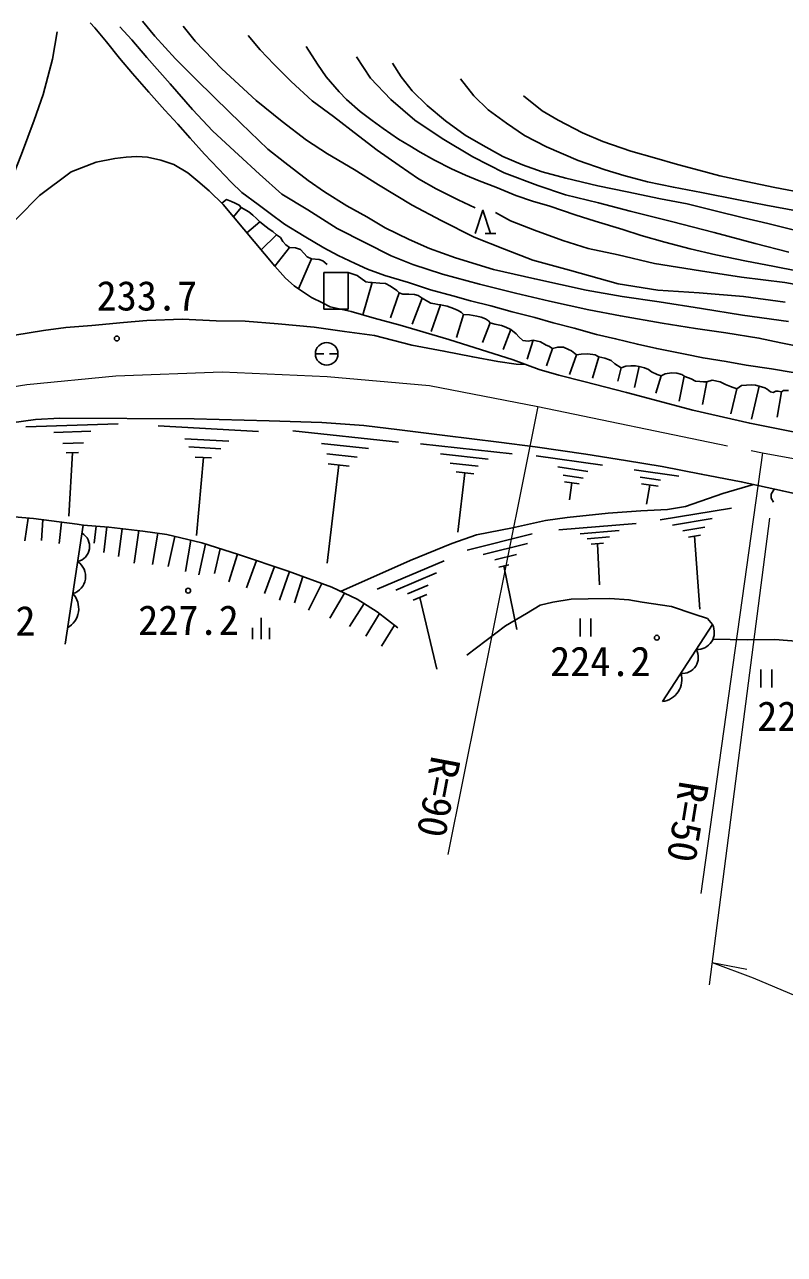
# Model space of a CAD drawing. Units: millimetres, scale not verified. Extents: x 40000 to 680000, y 20000 to 380000.
# Drawn here: x 182527 to 229616, y 243023 to 319252 of the extents above; entities that cross this region are included whole.
import ezdxf
from ezdxf.enums import TextEntityAlignment as Align

# ---------------------------------------------------------------- set-up
doc = ezdxf.new("R2010")
doc.units = ezdxf.units.MM
doc.header["$LTSCALE"] = 1000
doc.linetypes.add('CHAIN', pattern=[18.5, 12, -1.5, 3.5, -1.5])
for name, color, linetype, lineweight in [('M-BGD', 7, 'Continuous', 25), ('M-BMK', 2, 'CHAIN', 13), ('M-STR-HTXT', 7, 'Continuous', 13)]:
    doc.layers.add(name, color=color, linetype=linetype, lineweight=lineweight)
doc.styles.add('ＭＳ ゴシック', font='')
doc.styles.get('ＭＳ ゴシック').set_extended_font_data('MS Gothic')

msp = doc.modelspace()

# ---------------------------------------------------------------- linework, layer by layer
at = {"layer": 'M-BGD'}
for p, q in [((195942, 307918), (195478, 307327)), ((197109, 307032), (196298, 306351)), ((198139, 306222), (197190, 305289)), ((211063, 306309), (211730, 306309)), ((211397, 306309), (211063, 306309)), ((198954, 305431), (198038, 304280)), ((200311, 304732), (199494, 302866)), ((204066, 303260), (203483, 301261)), ((205740, 302629), (205203, 301080)), ((207172, 302291), (206544, 300692)), ((208307, 301883), (207734, 300227)), ((209726, 301287), (209292, 299854)), ((211385, 300776), (210896, 299537)), ((212664, 300359), (212178, 299103)), ((214048, 299682), (213680, 298513)), ((200549, 298842), (201074, 298842)), ((201424, 298842), (201949, 298842)), ((215252, 299171), (214871, 298094)), ((216741, 298790), (216303, 297569)), ((218125, 298665), (217730, 297343)), ((219508, 297984), (219299, 297150)), ((220607, 298053), (220317, 296752)), ((221981, 297476), (221644, 296404)), ((223410, 297466), (223091, 295920)), ((224819, 297105), (224548, 295708)), ((226663, 296674), (226299, 295118)), ((228043, 296833), (227569, 294796)), ((229443, 296482), (229173, 294912)), ((182598, 294318), (188320, 294511)), ((182598, 294318), (188320, 294511)), ((190814, 294375), (197018, 294035)), ((184349, 293977), (186636, 294054)), ((192452, 293584), (195185, 293435)), ((199153, 294076), (205692, 293378)), ((184905, 293295), (186177, 293338)), ((185105, 292702), (185875, 292727)), ((192699, 293070), (194694, 292961)), ((200933, 293282), (203848, 292971)), ((207073, 293276), (212751, 292649)), ((185490, 292715), (185278, 288789)), ((193106, 292447), (194110, 292392)), ((193608, 292420), (193181, 287583)), ((201266, 292643), (203143, 292443)), ((201992, 291962), (201279, 285875)), ((201333, 292033), (202651, 291892)), ((208299, 292637), (211249, 292311)), ((208912, 292066), (210647, 291875)), ((214240, 292531), (218339, 291935)), ((209271, 291524), (210369, 291402)), ((209820, 291463), (209384, 287787)), ((215570, 291833), (217441, 291560)), ((215907, 291329), (217149, 291148)), ((220312, 291650), (223079, 291263)), ((215985, 290913), (216889, 290782)), ((216437, 290847), (216306, 289797)), ((220679, 291195), (221936, 291019)), ((220756, 290780), (221789, 290636)), ((221272, 290708), (221070, 289521)), ((221927, 288562), (226336, 289280)), ((182755, 288662), (182551, 287252)), ((183649, 288560), (183583, 287276)), ((184811, 288410), (184678, 287086)), ((186956, 288164), (186836, 287103)), ((215642, 287926), (220427, 288337)), ((222679, 288229), (225145, 288630)), ((187616, 288111), (187443, 286531)), ((188583, 288006), (188339, 286286)), ((189612, 287891), (189310, 285869)), ((190775, 287730), (190448, 285780)), ((191832, 287530), (191426, 285660)), ((209954, 286669), (213975, 287680)), ((216949, 287687), (219367, 287894)), ((217395, 287374), (218779, 287493)), ((223329, 287879), (224678, 288098)), ((223663, 287477), (224409, 287599)), ((224036, 287538), (224376, 283025)), ((192821, 287292), (192498, 285357)), ((193738, 287054), (193321, 285154)), ((194646, 286763), (194298, 285219)), ((210956, 286405), (213688, 287092)), ((217646, 287044), (218402, 287109)), ((218024, 287076), (218148, 284535)), ((195712, 286420), (195187, 284706)), ((196889, 286032), (196270, 284331)), ((204373, 284250), (208525, 286011)), ((211660, 286066), (213020, 286409)), ((198023, 285657), (197398, 283991)), ((198943, 285350), (198327, 283581)), ((205540, 284202), (208047, 285265)), ((211917, 285616), (212548, 285775)), ((212233, 285695), (213025, 281755)), ((199770, 285044), (199256, 283402)), ((200939, 284612), (200115, 282949)), ((206253, 283961), (207545, 284509)), ((202354, 284004), (201445, 282459)), ((206607, 283568), (207452, 283927)), ((207030, 283747), (208085, 279291)), ((203566, 283366), (202660, 281953)), ((197180, 281161), (197180, 282489)), ((204532, 282744), (203685, 281351)), ((216958, 282446), (216958, 281328)), ((217624, 282446), (217624, 281328)), ((196647, 281161), (196647, 281858)), ((197713, 281161), (197713, 281858)), ((205444, 282032), (204638, 280732)), ((228163, 279273), (228163, 278155)), ((228829, 279273), (228829, 278155))]:
    msp.add_line(p, q, dxfattribs=at)
for points in [[(189830, 319464), (190594, 318539), (191876, 317131), (193049, 315948), (194339, 314701), (195921, 313152), (197603, 311530), (198656, 310699), (200092, 309593), (201120, 308889), (202503, 308023), (203744, 307335), (204865, 306664), (206369, 305933), (207625, 305373), (209230, 304804), (211585, 304071), (214149, 303486), (217337, 302798), (219553, 302399), (221845, 302060), (224474, 301658), (227021, 301251), (229877, 300842)], [(176087, 300485), (177632, 302401), (178669, 303945), (179626, 305630), (180594, 307277), (181622, 309378), (182336, 311221), (183121, 313321), (183674, 314910), (184251, 317115), (184539, 318797)], [(230159, 297695), (228816, 297913), (227250, 298152), (226011, 298369), (224580, 298587), (223464, 298819), (221708, 299167), (220512, 299443), (219154, 299777), (217966, 300038), (216582, 300429), (215288, 300757), (214158, 301090), (212744, 301438), (211418, 301814), (210169, 302127), (209075, 302446), (207674, 302816), (206326, 303258), (204860, 303694), (203788, 304100), (203020, 304447), (201967, 304948), (201076, 305419), (199857, 306137), (198632, 306891), (197747, 307551), (197008, 308102), (195999, 308835), (195332, 309494), (194548, 310308), (193686, 311213), (192786, 312215), (192025, 313077), (191226, 313948), (190233, 315071), (189218, 316217), (188399, 317166), (187607, 318177), (186890, 319053), (186593, 319372)], [(231271, 299158), (229404, 299519), (228042, 299820), (225990, 300146), (224099, 300423), (222047, 300750), (219457, 301196), (217503, 301570), (215067, 302112), (212947, 302606), (210726, 303173), (208437, 303787), (206592, 304391), (205254, 304921), (203652, 305716), (201900, 306622), (200081, 307766), (198475, 308733), (197078, 309985), (195775, 311179), (194185, 312637), (192942, 313989), (191556, 315579), (190108, 317209), (189168, 318305), (188421, 319111)], [(229667, 302057), (227086, 302399), (224326, 302616), (221775, 302797), (219321, 303175), (216290, 304023), (214016, 304654), (212266, 305339), (210385, 306082), (208346, 307110), (206539, 308068), (204464, 309312), (202956, 310269), (201309, 311242), (200001, 312094), (198496, 313255), (196873, 314547), (194747, 316502), (193094, 318216), (192354, 319150)], [(196389, 318583), (197134, 317690), (197999, 316769), (199042, 315727), (200355, 314527), (201667, 313550), (203216, 312355), (204379, 311472), (205749, 310512), (206941, 309702), (208030, 309079), (209393, 308386), (210454, 307892)], [(199979, 317885), (200673, 316802), (201222, 316023), (202024, 315084), (202479, 314615), (203318, 313876), (204062, 313313), (204755, 312808), (205710, 312142), (206410, 311738), (207053, 311348), (207926, 310858), (208990, 310322), (209842, 309925), (210708, 309571), (211740, 309167), (212977, 308660), (213995, 308306), (215078, 307996), (216654, 307468), (217889, 307078), (219607, 306544), (220745, 306189), (222203, 305763), (223784, 305352), (225366, 304984), (227275, 304593), (228900, 304275), (230466, 303972)], [(203107, 317263), (203959, 315939), (205229, 314602), (206715, 313332), (208405, 312184), (210301, 311046), (212247, 310074), (214328, 309277), (216044, 308709), (218098, 308210), (220058, 307696), (222623, 307041), (225272, 306365), (227812, 305677), (229894, 305150)], [(205322, 316858), (205860, 316008), (206549, 315150), (207474, 314234), (208609, 313289), (209827, 312402), (210809, 311835), (212163, 311078), (213381, 310568), (214608, 310134), (216073, 309726), (218047, 309264), (219878, 308877), (221940, 308461), (223582, 308140), (225323, 307713), (227079, 307279), (228580, 306920), (230567, 306419)], [(209535, 315889), (210375, 314843), (211249, 313969), (212399, 313141), (213504, 312382), (214873, 311669), (216833, 310826), (218501, 310240), (219674, 309895), (221135, 309515), (222734, 309170), (224477, 308835), (226778, 308386), (228470, 308053), (230368, 307708), (232443, 307327), (233996, 307005), (235773, 306635), (237521, 306255), (239477, 305887), (241467, 305542), (243471, 305255), (245393, 305048), (246923, 304956)], [(213445, 314835), (214604, 313902), (215591, 313323), (217110, 312549), (218355, 311998), (220103, 311404), (221562, 310989), (222981, 310587), (224312, 310237), (225625, 309877), (227242, 309519), (229024, 309147), (230996, 308782), (233007, 308417), (235076, 308088), (236488, 307905), (237747, 307747), (238273, 307665)], [(180652, 305841), (183443, 308652), (185418, 310121), (186966, 310726), (188115, 310951), (188830, 311038), (189474, 311072), (190153, 311035), (190960, 310858), (191786, 310589), (192652, 310062), (193263, 309554), (193973, 308943), (194829, 308100), (198038, 304280), (198693, 303539), (199243, 303062), (199494, 302866), (200307, 302335), (200980, 302011), (201471, 301764), (202774, 301465), (204193, 301057), (205811, 300627), (208827, 299730), (212810, 298479), (214416, 297874), (215645, 297520), (217182, 297138), (219828, 296444), (223942, 295360), (227466, 294547), (231602, 293720)], [(194750, 308177), (195035, 308407), (195348, 308291), (195568, 308176), (195827, 308055), (195942, 307918), (196422, 307647), (196669, 307444), (196895, 307241), (197109, 307032), (197500, 306723), (197676, 306580), (197907, 306432), (198139, 306222), (198397, 306052), (198541, 305815), (198725, 305611), (198954, 305431), (199308, 305421), (199626, 305306), (199824, 305090), (200045, 304856), (200311, 304732), (200773, 304693), (201014, 304607), (201279, 304381)], [(210457, 306309), (210927, 307747), (211397, 306309)], [(243265, 299345), (241506, 300178), (239838, 300869), (238047, 301497), (236177, 302016), (234119, 302424), (232057, 302834), (229638, 303258), (226962, 303604), (224417, 303996), (221569, 304453), (219322, 304971), (217453, 305380), (215878, 305871), (214134, 306515), (212642, 307080), (211715, 307598)], [(202578, 303884), (203148, 303696), (203678, 303314), (203950, 303260), (204066, 303260), (204541, 303216), (204897, 303210), (205203, 303048), (205596, 302761), (205740, 302629), (205967, 302540), (206348, 302540), (206691, 302528), (206910, 302459), (207172, 302291), (207525, 302089), (207711, 301979), (207946, 301948), (208137, 301903), (208307, 301883), (208718, 301798), (209099, 301663), (209405, 301528), (209595, 301407), (209726, 301287), (210097, 301257), (210558, 301177), (210819, 301121), (211090, 301006), (211280, 300881), (211385, 300776), (211672, 300680), (212088, 300605), (212353, 300495), (212664, 300359), (212996, 300078), (213151, 299903), (213407, 299672), (213737, 299637), (214048, 299682), (214495, 299581), (214856, 299386), (215016, 299316), (215252, 299171), (215568, 299266), (215919, 299251), (216240, 299121), (216415, 299025), (216741, 298790), (217018, 298825), (217444, 298835), (217885, 298785), (218025, 298710), (218125, 298665), (218491, 298574), (218711, 298494), (218872, 298424), (219117, 298234), (219508, 297984), (219790, 298083), (220101, 298093), (220397, 298093), (220607, 298053), (220938, 297982), (221194, 297872), (221384, 297722), (221735, 297567), (221981, 297476), (222232, 297606), (222628, 297661), (222959, 297641), (223250, 297556), (223455, 297441), (223837, 297290), (224112, 297150), (224378, 297130), (224598, 297115), (224819, 297105), (225130, 297210), (225631, 297110), (225962, 296939), (226283, 296814), (226663, 296674), (226951, 296884), (227262, 296909), (227592, 296914), (227828, 296904), (228043, 296833), (228401, 296738), (228556, 296658), (228756, 296487), (228917, 296457), (229077, 296532), (229217, 296532), (229443, 296482), (229559, 296577), (229865, 296577)], [(174626, 297989), (176343, 298660), (178519, 299189), (180217, 299643), (181917, 299996), (183690, 300282), (185088, 300467), (186684, 300610), (188651, 300778), (190099, 300913), (192303, 300988), (194404, 300896), (196189, 300879), (198248, 300694), (200475, 300493), (202352, 300232), (204209, 299971), (206523, 299382), (208515, 299013), (210300, 298650), (211854, 298373), (212997, 298214), (213613, 298177)], [(181710, 294568), (183209, 294777), (184707, 294866), (193037, 294826), (197679, 294687), (200942, 294598), (203559, 294410), (205763, 294142), (208578, 293776), (211911, 293378), (214171, 293081), (217317, 292624), (219765, 292237), (222035, 291861), (224468, 291396), (226939, 290920), (229496, 290345), (231716, 289860)], [(202106, 284123), (206420, 286042), (209005, 287097), (210544, 287633), (212773, 288067), (214811, 288513), (216153, 288709), (218692, 288967), (220709, 289111), (222371, 289194), (223486, 289390), (225809, 290184), (227700, 290749)], [(228943, 289648), (228790, 289889), (228793, 290137), (228990, 290459)], [(163445, 288997), (171026, 288625), (176888, 288692), (181408, 288782), (183085, 288632), (185779, 288285), (186166, 288228), (185035, 280857)], [(186166, 288228), (187746, 288100), (189863, 287863), (191337, 287649), (193515, 287126), (195776, 286400), (198867, 285378), (201569, 284379), (203138, 283630), (204388, 282857), (205663, 281861)], [(209931, 280169), (212324, 281978), (213634, 282746), (214488, 283258), (215271, 283443), (216410, 283643), (217449, 283657), (218788, 283671), (219984, 283600), (220795, 283458), (222623, 283173), (224019, 282718), (224845, 282448), (225158, 282063), (222068, 277296)], [(225184, 281150), (227339, 281124), (229019, 281138), (230600, 281010), (231875, 280519), (233185, 279631), (234508, 278602), (235525, 277878), (236167, 277310), (236818, 276594), (233759, 272859)]]:
    msp.add_lwpolyline(points, dxfattribs=at)
msp.add_lwpolyline([(201073, 303884), (201073, 301618), (202578, 301618), (202578, 303884)], close=True, dxfattribs=at)
for centre, radius in [((188240, 299796), 150), ((201249, 298842), 700), ((192663, 284162), 150), ((221710, 281246), 150)]:
    msp.add_circle(centre, radius, dxfattribs=at)
for centre, radius, start, end in [((185595, 286900), 964, 283.40848, 59.14384), ((185208, 285043), 1103, 286.12509, 56.42723), ((184510, 283052), 1370, 299.72954, 42.82278), ((224208, 281580), 1066, 267.11411, 26.99116), ((223283, 280027), 998, 264.87404, 29.23123), ((221902, 278638), 1352, 277.07458, 17.03069)]:
    msp.add_arc(centre, radius, start, end, dxfattribs=at)
at = {"layer": 'M-BMK'}
msp.add_lwpolyline([(177692, 296194), (182663, 296935), (188188, 297490), (194779, 297736), (201286, 297445), (207629, 296890), (214330, 295572), (228261, 292699), (231870, 292060)], dxfattribs=at)
at = {"layer": 'M-STR-HTXT'}
for p, q in [((214330, 295572), (208748, 267801)), ((228261, 292699), (224447, 265402)), ((228702, 288668), (224960, 259739)), ((225137, 261109), (227294, 260703))]:
    msp.add_line(p, q, dxfattribs=at)
msp.add_lwpolyline([(225137, 261109), (227686, 260164), (230326, 259051), (232171, 258235), (234516, 257146), (236385, 256105), (238576, 254872), (240102, 253938), (242328, 252504), (243677, 251546), (245549, 250111), (247015, 248977), (248662, 247745), (249809, 246858), (251741, 245578), (253018, 244739), (254769, 243639), (255964, 243001)], dxfattribs=at)

# ---------------------------------------------------------------- texts
at = {"layer": 'M-BGD', "style": 'ＭＳ ゴシック'}
for s, p in [('233.7', (193225, 302446)), ('230.2', (183205, 282302)), ('227.2', (195802, 282343)), ('224.2', (221331, 279786)), ('222.2', (234166, 276390))]:
    msp.add_text(s, height=1833, dxfattribs=at).set_placement(p, align=Align.MIDDLE_RIGHT)
at = {"layer": 'M-STR-HTXT', "style": 'ＭＳ ゴシック'}
for s, rotation, p in [('R=90', 259.351, (207733, 268925)), ('R=50', 260.731, (223234, 267369))]:
    msp.add_text(s, height=1833, rotation=rotation, dxfattribs=at).set_placement(p, align=Align.MIDDLE_RIGHT)

doc.saveas('drawing.dxf')
